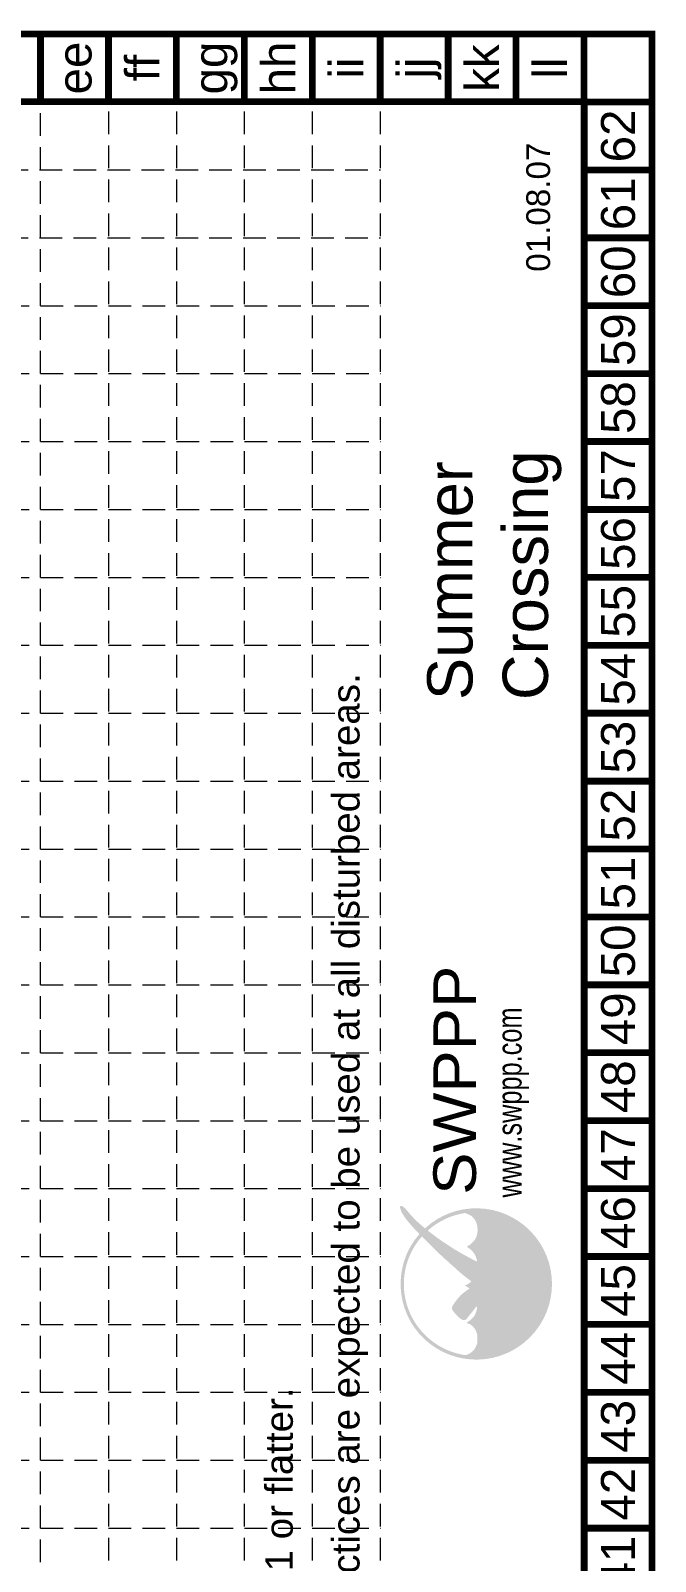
# Model space of a CAD drawing. Header units: feet. Extents: x 5156 to 6960, y 4976 to 7860.
# Drawn here: x 6547 to 6960, y 6846 to 7860 of the extents above; entities that cross this region are included whole.
import ezdxf
from ezdxf.enums import TextEntityAlignment as Align

# ---------------------------------------------------------------- set-up
doc = ezdxf.new("R2010")
doc.units = ezdxf.units.FT
doc.header["$LTSCALE"] = 100
doc.header["$MEASUREMENT"] = 0
doc.linetypes.add('HIDDEN', pattern=[0.375, 0.25, -0.125])
for name, color, linetype in [('BASE', 7, 'Continuous'), ('GRID', 10, 'Continuous'), ('LEGEND', 7, 'Continuous'), ('LOGO', 7, 'Continuous')]:
    doc.layers.add(name, color=color, linetype=linetype)
doc.styles.add("L200'", font='ARIAL.TTF', dxfattribs={"height": 0.001969})
doc.styles.add('LOGO1', font='Rockeb.TTF', dxfattribs={"height": 25})
doc.styles.get("Standard").update_dxf_attribs({"font": 'ARIAL.TTF'})

# ---------------------------------------------------------------- blocks, each defined once
blk = doc.blocks.new('new logo')
at = {"layer": 'LOGO'}
h = blk.add_hatch(color=170, dxfattribs=at)
h.paths.add_polyline_path([(67.4, 44.1), (66.8, 44.7), (66.3, 45.2), (66, 45.8), (65.5, 46.4), (65.1, 47.2), (64.7, 47.9), (64.4, 48.5), (64.2, 49), (63.9, 49.6), (63.7, 50.1), (63.3, 51), (62.9, 52), (62.6, 52.8), (62.4, 53.3), (62.2, 53.7), (62.1, 54.2), (61.9, 54.7), (61.7, 55.2), (61.5, 55.7), (61.3, 56.3), (61, 56.8), (60.8, 57.4), (60.5, 57.9), (60.2, 58.5), (60, 59.1), (59.7, 59.6), (59.3, 60.2), (59, 60.8), (58.7, 61.3), (58.3, 61.9), (58, 62.4), (57.6, 62.9), (57.3, 63.4), (56.9, 63.9), (56.6, 64.3), (56.3, 64.7), (55.9, 65.1), (55.6, 65.5), (55.2, 65.9), (54.9, 66.2), (54, 66.2), (52.9, 66.3), (52, 66.5), (51.5, 66.6), (50.9, 66.8), (50.3, 67), (49.4, 67.4), (48.3, 67.9), (47.3, 68.6), (46.5, 69.3), (45.7, 70), (45, 70.8), (44.4, 71.5), (44, 72.2), (43.6, 72.7), (43.4, 72.9), (43.2, 73.2), (43.1, 73.4), (43, 73.5), (42.8, 73.7), (42.7, 73.7), (42.7, 73.8), (42.6, 73.8), (42.5, 73.7), (42.5, 73.6), (42.4, 73.5), (42.4, 73.4), (42.3, 73.2), (42.2, 72.8), (42, 72.1), (41.7, 71.5), (41.4, 70.9), (41, 70.3), (40.5, 69.8), (40, 69.2), (39.4, 68.7), (38.8, 68.2), (38.1, 67.7), (37.3, 67.3), (36.5, 66.9), (35.7, 66.6), (34.9, 66.3), (34, 66.1), (33, 66), (31.9, 65.9), (30.8, 65.9), (29.6, 65.9), (28.6, 66), (27.6, 66.1), (26.7, 66.4), (25.8, 66.7), (25, 67.1), (24.1, 67.6), (23.2, 68.2), (22.4, 68.9), (21.8, 69.5), (21.4, 69.9), (21, 70.4), (20.6, 70.9), (20.2, 71.5), (19.9, 72.1), (19.5, 72.9), (19.2, 73.8), (18.9, 74.8, -0.595729), (106.3, 106.8), (107, 107.5), (107.5, 108), (108.1, 108.6, 37.93689), (112.3, 104.5), (112.1, 104.2), (111.6, 103.7), (111.1, 103.1), (110.6, 102.5, -0.146449), (123.6, 75), (123.3, 74.5), (123.1, 74), (122.9, 73.5), (122.8, 73.1), (122.5, 72.4), (122.2, 71.7), (121.9, 71.1), (121.5, 70.5), (121.1, 70), (120.7, 69.5), (120.2, 69), (119.6, 68.6), (119, 68.1), (118.4, 67.7), (117.8, 67.4), (117.1, 67), (116.5, 66.7), (115.8, 66.5), (115, 66.3), (114.3, 66.1), (113.5, 66), (112.7, 65.9), (111.9, 65.8), (111.1, 65.8), (110.3, 65.8), (109.4, 65.9), (108.6, 66), (107.7, 66.2), (106.8, 66.4), (105.9, 66.7), (105.1, 67.1), (104.3, 67.5), (103.5, 68), (102.8, 68.6), (102.1, 69.3), (101.4, 70), (100.8, 70.7), (100.2, 71.4), (99.8, 72), (99.5, 72.5), (99.4, 72.8), (99.3, 73), (99.1, 73.2), (99, 73.4), (98.9, 73.5), (98.8, 73.6), (98.7, 73.6), (98.6, 73.6), (98.5, 73.5), (98.4, 73.4), (98.4, 73.3), (98.3, 73.2), (98.2, 73), (98.1, 72.8), (97.8, 72.4), (97.4, 71.8), (96.9, 71.1), (96.4, 70.5), (95.9, 70.1), (95.4, 69.6), (94.8, 69.1), (94.2, 68.6), (93.5, 68.2), (92.8, 67.7), (91.9, 67.3), (91, 66.9), (90.1, 66.6), (89.4, 66.4), (88.6, 66.2), (87.8, 66.1), (87.6, 65.6), (87.4, 65.1), (87.1, 64.4), (86.9, 63.8), (86.6, 63), (86.3, 62.2), (85.9, 61.3), (85.6, 60.4), (85.3, 59.5), (84.9, 58.6), (84.6, 57.7), (84.2, 56.7), (83.9, 55.8), (83.5, 54.9), (83.2, 54), (82.9, 53.2), (82.6, 52.4), (82.3, 51.6), (82.1, 51), (81.9, 50.3), (81.6, 49.8), (81.3, 48.9), (80.9, 48.1), (80.5, 47.3), (80.1, 46.6), (79.6, 45.9), (79.1, 45.4), (78.6, 44.8), (78.1, 44.3), (77.6, 43.9), (77, 43.5), (76.5, 43.1), (75.9, 42.8), (75.3, 42.6), (74.6, 42.3), (73.7, 42.1), (73, 41.9), (72.2, 41.9), (71.6, 42), (70.9, 42.2), (70.1, 42.5), (69.4, 42.8), (68.7, 43.1), (68, 43.5)])
h.paths.add_polyline_path([(71.8, 72), (70.7, 73.9), (70.1, 75.2), (69.7, 74.3), (68.7, 72.6), (67.9, 71.7), (67.9, 71.5), (68.1, 71.2), (68.3, 71), (68.4, 70.8), (68.5, 70.6), (68.7, 70.4), (68.8, 70.2), (68.9, 70.1), (69, 70), (69.1, 69.8), (69.3, 69.7), (69.4, 69.7), (69.5, 69.6), (69.6, 69.5), (69.7, 69.5), (69.8, 69.4), (69.9, 69.4), (70.1, 69.3), (70.2, 69.3), (70.3, 69.2), (70.4, 69.2), (70.5, 69.2), (70.6, 69.2), (70.8, 69.2), (70.9, 69.2), (71, 69.2), (71.1, 69.2), (71.2, 69.2), (71.3, 69.2), (71.4, 69.2), (71.5, 69.2), (71.6, 69.2), (71.7, 69.3), (71.8, 69.3), (71.9, 69.3), (72, 69.4), (72.1, 69.5), (72.2, 69.5), (72.3, 69.6), (72.5, 69.6), (72.6, 69.7), (72.7, 69.8), (72.8, 69.9), (72.9, 70), (73, 70.1), (73.1, 70.2), (73.2, 70.3), (73.3, 70.4), (72.5, 71.1)], flags=17)
blk.add_hatch(color=240, dxfattribs=at).paths.add_polyline_path([(117.7, 117.3), (118.9, 118.2), (119.8, 118.9), (120.6, 119.5), (121.3, 119.9), (121.9, 120.3), (122.4, 120.6), (122.8, 120.9), (123.1, 121.1), (123.4, 121.3), (123.7, 121.4), (124, 121.6), (124.2, 121.7), (124.4, 121.8), (124.6, 121.9), (124.8, 121.9), (125, 122), (125.2, 122.1), (125.4, 122.2), (125.6, 122.2), (125.8, 122.3), (125.9, 122.4), (126.1, 122.4), (126.3, 122.5), (126.4, 122.5), (126.6, 122.6), (126.7, 122.6), (126.8, 122.7), (126.9, 122.7), (127.1, 122.7), (127.2, 122.8), (127.3, 122.8), (127.4, 122.8), (127.5, 122.8), (127.6, 122.8), (127.7, 122.8), (127.8, 122.8), (127.9, 122.8), (128, 122.8), (128.1, 122.8), (128.1, 122.8), (128.2, 122.8), (128.3, 122.8), (128.4, 122.8), (128.4, 122.7), (128.5, 122.7), (128.5, 122.7), (128.6, 122.7), (128.6, 122.6), (128.7, 122.6), (128.7, 122.6), (128.7, 122.5), (128.7, 122.5), (128.8, 122.4), (128.8, 122.4), (128.8, 122.3), (128.8, 122.3), (128.8, 122.2), (128.8, 122.1), (128.8, 122.1), (128.8, 122), (128.8, 121.9), (128.8, 121.8), (128.8, 121.8), (128.8, 121.7), (128.8, 121.6), (128.7, 121.5), (128.7, 121.4), (128.7, 121.3), (128.6, 121.3), (128.6, 121.2), (128.5, 121.1), (128.4, 121), (128.4, 120.8), (128.3, 120.7), (128.2, 120.6), (128.1, 120.4), (128, 120.3), (127.8, 120.1), (127.7, 120), (127.6, 119.8), (127.4, 119.6), (127.3, 119.4), (127.1, 119.2), (126.8, 119), (126.6, 118.8), (126.3, 118.5), (125.9, 118.2), (125.5, 117.9), (125.1, 117.5), (124.6, 117), (124, 116.6), (123.5, 116.1), (122.9, 115.6), (122.3, 115.1), (121.7, 114.5), (121.1, 114), (120.6, 113.5), (120, 113), (119.5, 112.5), (119, 112), (118.5, 111.5), (118, 111), (117.5, 110.5), (117, 109.9), (116.5, 109.4), (116, 108.8), (115.5, 108.3), (115, 107.7), (114.5, 107.1), (114, 106.6), (113.5, 106), (113, 105.4), (112.5, 104.8), (112.1, 104.2), (111.6, 103.7), (111.1, 103.1), (110.6, 102.4), (110.1, 101.8), (109.6, 101.1), (109, 100.4), (108.5, 99.7), (107.9, 98.9), (107.3, 98.1), (106.7, 97.3), (106, 96.4), (105.4, 95.6), (104.8, 94.7), (104.2, 93.9), (103.6, 93.1), (103.1, 92.3), (102.5, 91.5), (102, 90.6), (101.4, 89.8), (100.9, 89), (100.3, 88.2), (99.8, 87.3), (99.2, 86.5), (98.6, 85.6), (98.1, 84.7), (97.5, 83.8), (96.9, 82.9), (96.4, 82), (95.9, 81.1), (95.4, 80.3), (94.9, 79.5), (94.5, 78.7), (94, 78), (93.6, 77.2), (93.2, 76.5), (92.8, 75.8), (92.4, 75), (92, 74.3), (91.6, 73.5), (91.2, 72.8), (90.8, 72), (90.4, 71.3), (90, 70.6), (89.6, 69.9), (89.3, 69.3), (89, 68.7), (88.8, 68.2), (88.5, 67.7), (88.3, 67.3), (88.1, 66.9), (88, 66.5), (87.8, 66.1), (87.6, 65.6), (87.4, 65.1), (87.1, 64.4), (86.9, 63.8), (86.6, 63), (86.3, 62.2), (85.9, 61.3), (85.6, 60.4), (85.3, 59.5), (84.9, 58.6), (84.6, 57.7), (84.2, 56.7), (83.9, 55.8), (83.5, 54.9), (83.2, 54), (82.9, 53.2), (82.6, 52.4), (82.3, 51.6), (82.1, 51), (81.9, 50.3), (81.6, 49.8), (81.4, 49.2), (81.2, 48.7), (81, 48.3), (80.8, 47.9), (80.6, 47.5), (80.4, 47.1), (80.2, 46.7), (80, 46.4), (79.7, 46.1), (79.5, 45.8), (79.2, 45.5), (79, 45.2), (78.7, 44.9), (78.5, 44.7), (78.2, 44.4), (78, 44.2), (77.7, 44), (77.4, 43.8), (77.2, 43.6), (76.9, 43.4), (76.6, 43.2), (76.3, 43), (76, 42.9), (75.7, 42.7), (75.5, 42.6), (75.2, 42.5), (74.9, 42.4), (74.6, 42.3), (74.3, 42.2), (74, 42.1), (73.8, 42.1), (73.5, 42), (73.2, 42), (73, 41.9), (72.7, 41.9), (72.5, 41.9), (72.2, 41.9), (72, 42), (71.8, 42), (71.5, 42.1), (71.3, 42.1), (71.1, 42.2), (70.8, 42.2), (70.6, 42.3), (70.4, 42.4), (70.1, 42.5), (69.9, 42.6), (69.6, 42.7), (69.4, 42.8), (69.2, 42.9), (68.9, 43), (68.7, 43.1), (68.5, 43.2), (68.2, 43.4), (68, 43.6), (67.8, 43.7), (67.6, 43.9), (67.4, 44.1), (67.2, 44.3), (67, 44.5), (66.8, 44.7), (66.6, 44.9), (66.5, 45.1), (66.3, 45.4), (66.1, 45.6), (65.9, 45.9), (65.7, 46.2), (65.4, 46.6), (65.2, 47), (65, 47.4), (64.7, 47.9), (64.4, 48.5), (64.2, 49), (63.9, 49.6), (63.7, 50.1), (63.4, 50.7), (63.2, 51.3), (63, 51.8), (62.8, 52.3), (62.6, 52.8), (62.4, 53.3), (62.2, 53.7), (62.1, 54.2), (61.9, 54.7), (61.7, 55.2), (61.5, 55.7), (61.3, 56.3), (61, 56.8), (60.8, 57.4), (60.5, 57.9), (60.2, 58.5), (60, 59.1), (59.7, 59.6), (59.3, 60.2), (59, 60.8), (58.7, 61.3), (58.3, 61.9), (58, 62.4), (57.6, 62.9), (57.3, 63.4), (56.9, 63.9), (56.6, 64.3), (56.3, 64.7), (55.9, 65.1), (55.6, 65.5), (55.2, 65.9), (54.9, 66.3), (54.5, 66.6), (54.1, 67), (53.7, 67.4), (53.3, 67.8), (52.8, 68.1), (52.4, 68.5), (51.9, 68.9), (51.4, 69.3), (50.9, 69.7), (50.5, 70), (50, 70.4), (49.5, 70.8), (49.1, 71.1), (48.7, 71.5), (48.2, 71.8), (47.8, 72.1), (47.5, 72.4), (47.1, 72.7), (46.8, 72.9), (46.6, 73.1), (46.3, 73.3), (46.1, 73.5), (45.9, 73.6), (45.7, 73.8), (45.6, 73.9), (45.5, 74), (45.3, 74.2), (45.2, 74.3), (45.1, 74.4), (45, 74.6), (45, 74.7), (44.9, 74.8), (44.8, 75), (44.8, 75.1), (44.8, 75.2), (44.7, 75.4), (44.7, 75.5), (44.7, 75.7), (44.7, 75.8), (44.7, 76), (44.7, 76.1), (44.7, 76.3), (44.8, 76.4), (44.8, 76.6), (44.9, 76.7), (44.9, 76.9), (45, 77.1), (45.1, 77.2), (45.2, 77.4), (45.3, 77.6), (45.4, 77.8), (45.6, 78), (45.7, 78.2), (45.9, 78.5), (46.1, 78.7), (46.3, 79), (46.6, 79.3), (46.8, 79.5), (47.1, 79.8), (47.3, 80.1), (47.6, 80.4), (47.9, 80.7), (48.2, 81), (48.5, 81.3), (48.8, 81.6), (49.2, 81.9), (49.5, 82.2), (49.8, 82.5), (50.1, 82.7), (50.4, 83), (50.7, 83.2), (51, 83.4), (51.2, 83.6), (51.5, 83.8), (51.7, 83.9), (51.9, 84.1), (52.1, 84.2), (52.2, 84.3), (52.4, 84.4), (52.5, 84.5), (52.7, 84.5), (52.8, 84.6), (53, 84.6), (53.1, 84.6), (53.2, 84.7), (53.3, 84.7), (53.5, 84.7), (53.6, 84.7), (53.7, 84.7), (53.8, 84.7), (54, 84.7), (54.1, 84.6), (54.2, 84.6), (54.3, 84.5), (54.5, 84.5), (54.6, 84.4), (54.7, 84.4), (54.9, 84.3), (55, 84.2), (55.2, 84.1), (55.3, 84.1), (55.5, 84), (55.7, 83.9), (55.9, 83.7), (56.1, 83.6), (56.4, 83.4), (56.7, 83.2), (57, 83), (57.3, 82.8), (57.7, 82.5), (58, 82.3), (58.4, 82), (58.8, 81.7), (59.2, 81.4), (59.6, 81.1), (60, 80.8), (60.4, 80.5), (60.8, 80.2), (61.2, 79.9), (61.5, 79.6), (61.9, 79.3), (62.3, 78.9), (62.6, 78.6), (63, 78.3), (63.3, 77.9), (63.7, 77.5), (64, 77.2), (64.3, 76.8), (64.6, 76.4), (64.9, 76), (65.2, 75.6), (65.5, 75.2), (65.8, 74.8), (66.1, 74.4), (66.4, 74), (66.7, 73.6), (66.9, 73.2), (67.2, 72.8), (67.4, 72.5), (67.6, 72.1), (67.8, 71.8), (67.9, 71.5), (68.1, 71.2), (68.3, 71), (68.4, 70.8), (68.5, 70.6), (68.7, 70.4), (68.8, 70.2), (68.9, 70.1), (69, 70), (69.1, 69.8), (69.3, 69.7), (69.4, 69.7), (69.5, 69.6), (69.6, 69.5), (69.7, 69.5), (69.8, 69.4), (69.9, 69.4), (70.1, 69.3), (70.2, 69.3), (70.3, 69.2), (70.4, 69.2), (70.5, 69.2), (70.6, 69.2), (70.8, 69.2), (70.9, 69.2), (71, 69.2), (71.1, 69.2), (71.2, 69.2), (71.3, 69.2), (71.4, 69.2), (71.5, 69.2), (71.6, 69.2), (71.7, 69.3), (71.8, 69.3), (71.9, 69.3), (72, 69.4), (72.1, 69.5), (72.2, 69.5), (72.3, 69.6), (72.5, 69.6), (72.6, 69.7), (72.7, 69.8), (72.8, 69.9), (72.9, 70), (73, 70.1), (73.1, 70.2), (73.2, 70.3), (73.3, 70.5), (73.5, 70.6), (73.6, 70.8), (73.7, 70.9), (73.9, 71.1), (74, 71.3), (74.2, 71.5), (74.3, 71.8), (74.5, 72), (74.7, 72.3), (74.9, 72.6), (75.1, 72.8), (75.3, 73.1), (75.6, 73.5), (75.8, 73.8), (76.1, 74.1), (76.4, 74.5), (76.7, 74.9), (77, 75.3), (77.3, 75.7), (77.7, 76.1), (78, 76.5), (78.4, 77), (78.8, 77.4), (79.2, 77.9), (79.6, 78.4), (80, 78.9), (80.5, 79.5), (81, 80), (81.5, 80.6), (82, 81.1), (82.5, 81.7), (83, 82.3), (83.6, 82.9), (84.1, 83.5), (84.7, 84.1), (85.2, 84.7), (85.7, 85.3), (86.2, 85.8), (86.7, 86.4), (87.2, 86.9), (87.7, 87.4), (88.1, 87.9), (88.6, 88.5), (89.1, 89), (89.5, 89.5), (90, 90.1), (90.5, 90.6), (91, 91.2), (91.5, 91.7), (92.1, 92.3), (92.6, 92.9), (93.2, 93.5), (93.8, 94.1), (94.4, 94.8), (95, 95.4), (95.6, 96), (96.3, 96.7), (96.9, 97.3), (97.6, 98), (98.2, 98.6), (98.8, 99.2), (99.4, 99.8), (100, 100.3), (100.5, 100.9), (101.1, 101.4), (101.6, 102), (102.1, 102.5), (102.7, 103.1), (103.2, 103.6), (103.7, 104.1), (104.2, 104.7), (104.8, 105.2), (105.3, 105.8), (105.9, 106.3), (106.4, 106.9), (107, 107.5), (107.5, 108), (108.1, 108.6), (108.7, 109.2), (109.3, 109.8), (109.9, 110.3), (110.4, 110.9), (111, 111.5), (111.6, 112), (112.2, 112.6), (112.8, 113.1), (113.4, 113.6), (114, 114.2), (114.6, 114.7), (115.3, 115.3), (116, 115.9), (116.8, 116.6)])
at = {"layer": 'LOGO', "style": 'LOGO1'}
for s, height, width, p in [('SWPPP', 31.32, 1.115, (137, 67)), ('www.swppp.com', 18.112, 0.77, (135, 33.4))]:
    blk.add_text(s, height=height, dxfattribs=dict(at, width=width)).set_placement(p)

msp = doc.modelspace()

# ---------------------------------------------------------------- linework, layer by layer
at = {"layer": 'BASE', "color": 9, "lineweight": 0, "extrusion": (0, 0, -1)}
msp.add_line((5203.1, 7813.2), (6913.1, 7813.2), dxfattribs=at)
at = {"layer": 'BASE', "lineweight": 0, "extrusion": (0, 0, -1), "const_width": 4.5}
for points in [[(-6958.1, 4978.2), (-6958.1, 7858.2), (-5158.1, 7858.2), (-5158.1, 4978.2)], [(-6913.1, 5023.1), (-6913.2, 7813.4), (-5203.1, 7813.3), (-5203, 5023.7)]]:
    msp.add_lwpolyline(points, close=True, dxfattribs=at)
for points in [[(-6553.1, 7858.2), (-6553.1, 7813.2)], [(-6598.1, 7858.2), (-6598.1, 7813.2)], [(-6643.1, 7858.2), (-6643.1, 7813.2)], [(-6688.1, 7858.2), (-6688.1, 7813.2)], [(-6733.1, 7858.2), (-6733.1, 7813.2)], [(-6778.1, 7858.2), (-6778.1, 7813.2)], [(-6823.1, 7858.2), (-6823.1, 7813.2)], [(-6868.1, 7858.2), (-6868.1, 7813.2)], [(-6913.1, 7858.2), (-6913.1, 7813.2)], [(-6958.1, 7813.2), (-6913.1, 7813.2)], [(-6958.1, 7768.2), (-6913.1, 7768.2)], [(-6958.1, 7723.2), (-6913.1, 7723.2)], [(-6958.1, 7678.2), (-6913.1, 7678.2)], [(-6958.1, 7633.2), (-6913.1, 7633.2)], [(-6958.1, 7588.2), (-6913.1, 7588.2)], [(-6958.1, 7543.2), (-6913.1, 7543.2)], [(-6958.1, 7498.2), (-6913.1, 7498.2)], [(-6958.1, 7453.2), (-6913.1, 7453.2)], [(-6958.1, 7408.2), (-6913.1, 7408.2)], [(-6958.1, 7363.2), (-6913.1, 7363.2)], [(-6958.1, 7318.2), (-6913.1, 7318.2)], [(-6958.1, 7273.2), (-6913.1, 7273.2)], [(-6958.1, 7228.2), (-6913.1, 7228.2)], [(-6958.1, 7183.2), (-6913.1, 7183.2)], [(-6958.1, 7138.2), (-6913.1, 7138.2)], [(-6958.1, 7093.2), (-6913.1, 7093.2)], [(-6958.1, 7048.2), (-6913.1, 7048.2)], [(-6958.1, 7003.2), (-6913.1, 7003.2)], [(-6958.1, 6958.2), (-6913.1, 6958.2)], [(-6958.1, 6913.2), (-6913.1, 6913.2)], [(-6958.1, 6868.2), (-6913.1, 6868.2)]]:
    msp.add_lwpolyline(points, dxfattribs=at)
at = {"layer": 'GRID', "color": 253, "linetype": 'HIDDEN', "lineweight": 0, "ltscale": 0.6, "extrusion": (0, 0, -1)}
for p, q in [((6553.1, 5023.2), (6553.1, 7813.2)), ((6598.3, 5024.3), (6598.3, 7814.3)), ((6643.3, 5024.3), (6643.3, 7814.3)), ((6688.3, 5024.3), (6688.3, 7814.3)), ((6733.3, 5024.3), (6733.3, 7814.3)), ((6778.3, 5024.3), (6778.3, 7814.3)), ((5202.4, 7768.2), (6778.3, 7768.2)), ((5202.4, 7723.2), (6778.3, 7723.2)), ((5203.1, 7678.2), (6778.3, 7678.2)), ((5203.1, 7633.2), (6778.3, 7633.2)), ((5203.1, 7588.2), (6778.3, 7588.2)), ((5203.1, 7543.2), (6778.3, 7543.2)), ((5203.1, 7498.2), (6778.3, 7498.2)), ((5203.1, 7453.2), (6778.3, 7453.2)), ((5203.1, 7408.2), (6778.3, 7408.2)), ((5203.1, 7363.2), (6778.3, 7363.2)), ((5203.1, 7318.2), (6778.3, 7318.2)), ((5203.1, 7273.2), (6778.3, 7273.2)), ((5203.1, 7228.2), (6778.3, 7228.2)), ((5203.1, 7183.2), (6778.3, 7183.2)), ((5203.1, 7138.2), (6778.3, 7138.2)), ((5203.1, 7093.2), (6778.3, 7093.2)), ((5203.1, 7048.2), (6778.3, 7048.2)), ((5203.1, 7003.2), (6778.3, 7003.2)), ((5203.1, 6958.2), (6778.3, 6958.2)), ((5203.1, 6913.2), (6778.3, 6913.2)), ((5203.1, 6868.2), (6778.3, 6868.2))]:
    msp.add_line(p, q, dxfattribs=at)

# ---------------------------------------------------------------- block references
at = {"layer": 'GRID', "lineweight": 0, "ltscale": 500, "xscale": 0.8999999999999773, "yscale": 0.8999999999999773, "zscale": -0.9, "rotation": 90}
msp.add_blockref('new logo', (6901.8, 6965.8), dxfattribs=at)

# ---------------------------------------------------------------- texts
at = {"layer": 'BASE', "lineweight": 0, "extrusion": (0, 0, -1), "text_generation_flag": 4}
for s, p in [('ee', (-6575.6, 7835.7)), ('gg', (-6665.6, 7835.7)), ('hh', (-6710.6, 7835.7)), ('kk', (-6845.6, 7835.7)), ('ff', (-6620.6, 7835.7)), ('ii', (-6755.6, 7835.7)), ('jj', (-6800.6, 7835.7)), ('ll', (-6890.6, 7835.7)), ('62', (-6935.6, 7790.7)), ('61', (-6935.6, 7745.7)), ('60', (-6935.6, 7700.7)), ('59', (-6935.6, 7655.7)), ('58', (-6935.6, 7610.7)), ('57', (-6935.6, 7565.7)), ('56', (-6935.6, 7520.7)), ('55', (-6935.6, 7475.7)), ('54', (-6935.6, 7430.7)), ('53', (-6935.6, 7385.7)), ('52', (-6935.6, 7340.7)), ('51', (-6935.6, 7295.7)), ('50', (-6935.6, 7250.7)), ('49', (-6935.6, 7205.7)), ('48', (-6935.6, 7160.7)), ('47', (-6935.6, 7115.7)), ('46', (-6935.6, 7070.7)), ('45', (-6935.6, 7025.7)), ('44', (-6935.6, 6980.7)), ('43', (-6935.6, 6935.7)), ('42', (-6935.6, 6890.7)), ('41', (-6935.6, 6845.7))]:
    msp.add_text(s, height=22.5, rotation=90, dxfattribs=at).set_placement(p, align=Align.MIDDLE_CENTER)
msp.add_text('01.08.07', height=15.75, rotation=90, dxfattribs=at).set_placement((-6890.6, 7743.5), align=Align.CENTER)
at = {"layer": 'BASE', "color": 7, "lineweight": 0, "extrusion": (0, 0, -1), "style": "L200'", "text_generation_flag": 4}
for s, p in [('Stabilization practices are expected to be used at all disturbed areas.', (-6764.4, 6656.7)), ('All slopes are 3:1 or flatter.', (-6720.2, 6658.2))]:
    msp.add_text(s, height=18.249, rotation=90, dxfattribs=at).set_placement(p)
at = {"layer": 'LEGEND', "lineweight": 0, "insert": (6809.2, 7416.9), "char_height": 30, "width": 132.09, "attachment_point": 1, "rotation": 90}
msp.add_mtext('Summer Crossing', dxfattribs=at)

doc.saveas('drawing.dxf')
